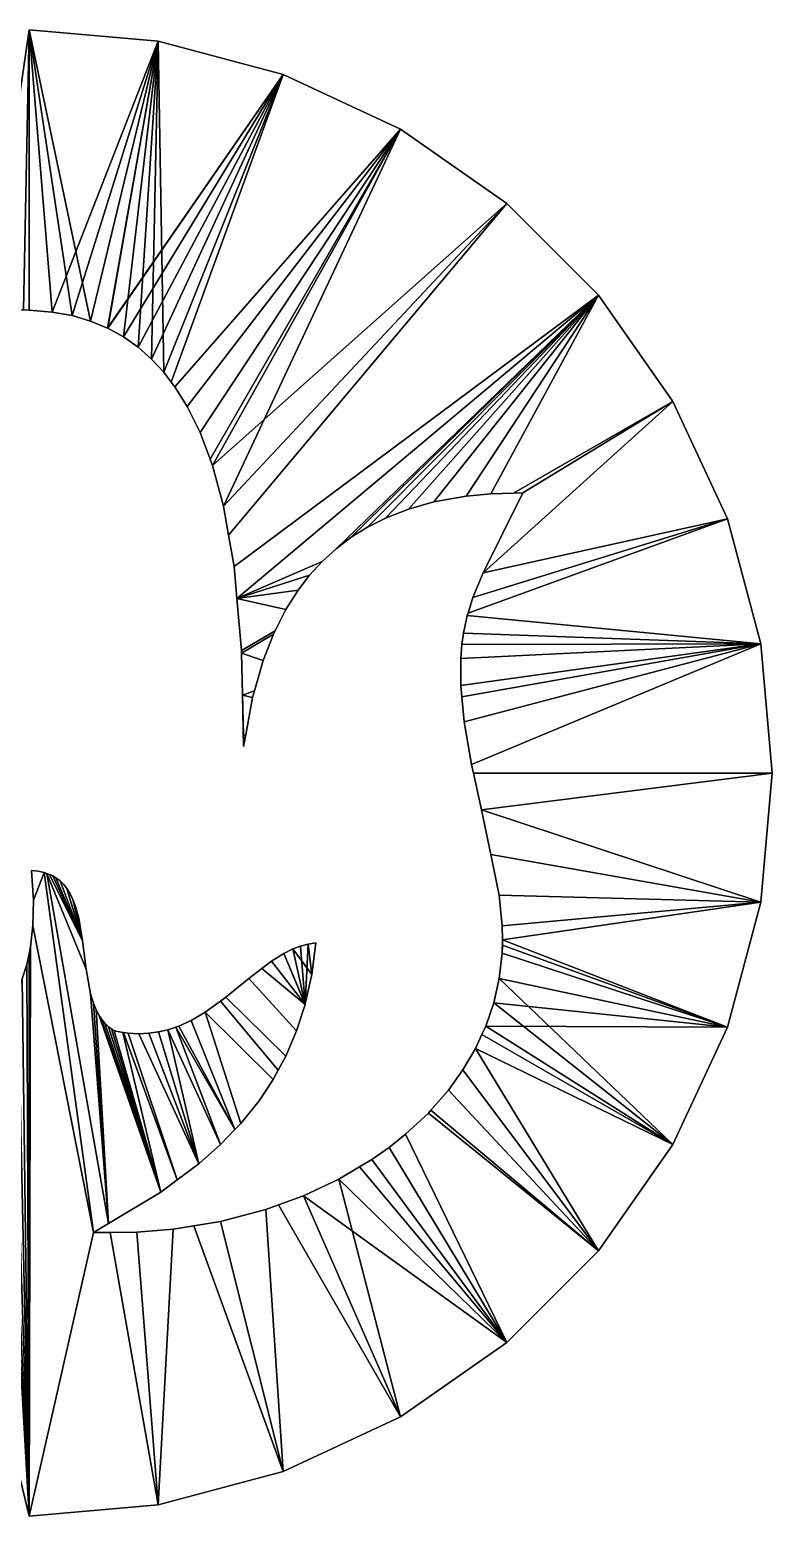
# Model space of a CAD drawing. Extents: x -1.8 to 1.8, y -1.8 to 1.8.
# Drawn here: x 0.002 to 1.8, y -1.8 to 1.8 of the extents above; entities that cross this region are included whole.
import ezdxf

# ---------------------------------------------------------------- set-up
doc = ezdxf.new("R2010")
doc.units = 0
doc.layers.add('CYLINDER_1', color=7, linetype='CONTINUOUS')
doc.layers.add('EXTRUDE_1', color=254, linetype='CONTINUOUS')

msp = doc.modelspace()

# ---------------------------------------------------------------- meshes
at = {"layer": 'CYLINDER_1'}
mesh = msp.add_polyface(dxfattribs=at)
corners = [(0.9, 1.5588, -0.2), (0.4386, 0.7597, -0.2), (0.4443, 0.7446, -0.2), (0.4711, 0.6458, -0.2), (1.157, 1.3789, 0.2), (0.4834, 0.5761, 0.2), (0.4711, 0.6458, 0.2), (0.6156, 1.6914, -0.2), (0.3446, 0.9467, -0.2), (0.3532, 0.9354, -0.2), (0.3832, 0.8875, -0.2), (0.3446, 0.9467, 0.2), (0.6156, 1.6914, 0.2), (0.9, 1.5588, 0.2), (0.3532, 0.9354, 0.2), (0.4386, 0.7597, 0.2), (0.4143, 0.8246, 0.2), (0.3832, 0.8875, 0.2), (0.3126, 1.7727, -0.2), (0.3263, 0.9705, -0.2), (0.19, 1.0776, -0.2), (0.1908, 1.0773, -0.2), (0.2291, 1.056, -0.2), (0.2644, 1.031, -0.2), (0.2968, 1.0024, -0.2), (0.3126, 1.7727, 0.2), (0.19, 1.0776, 0.2), (0.3263, 0.9705, 0.2), (0.1908, 1.0773, 0.2), (0.2968, 1.0024, 0.2), (0.2291, 1.056, 0.2), (0.2644, 1.031, 0.2), (0.1493, 1.0946, -0.2), (0, 1.8, -0.2), (0, 1.1205, -0.2), (0.0563, 1.1164, -0.2), (0.1045, 1.1077, -0.2), (0, 1.8, 0.2), (0.0563, 1.1164, 0.2), (0, 1.1205, 0.2), (0.1045, 1.1077, 0.2), (0.1493, 1.0946, 0.2), (-0.0131, 1.1215, -0.2), (-0.0992, 1.121, -0.2), (-0.0131, 1.1215, 0.2), (-0.0992, 1.121, 0.2)]
mesh.append_faces([[corners[k] for k in face] for face in [(0, 1, 2, 2), (0, 2, 3, 3), (4, 5, 6, 6), (0, 7, 8, 9), (0, 9, 10, 10), (11, 12, 13, 14), (13, 15, 16, 16), (13, 16, 17, 17), (17, 14, 13, 13), (8, 7, 18, 19), (18, 20, 21, 21), (18, 21, 22, 22), (18, 22, 23, 23), (24, 19, 18, 18), (18, 23, 24, 24), (7, 12, 25, 18), (26, 25, 12, 12), (12, 11, 27, 27), (28, 26, 12, 12), (12, 27, 29, 29), (30, 28, 12, 12), (12, 29, 31, 31), (31, 30, 12, 12), (20, 18, 32, 32), (33, 34, 35, 18), (32, 18, 36, 36), (35, 36, 18, 18), (18, 25, 37, 33), (38, 39, 37, 37), (40, 38, 37, 37), (25, 26, 41, 37), (41, 40, 37, 37), (42, 34, 33, 33), (43, 42, 33, 33), (37, 39, 44, 44), (37, 44, 45, 45)]])
mesh = msp.add_polyface(dxfattribs=at)
corners = [(1.5588, 0.9, -0.2), (1.1734, 0.6775, -0.2), (1.1959, 0.6781, -0.2), (1.0999, 0.4846, -0.2), (1.6914, 0.6156, -0.2), (1.6914, 0.6156, 0.2), (1.5588, 0.9, 0.2), (1.1959, 0.6781, 0.2), (1.1734, 0.6775, 0.2), (1.0999, 0.4846, 0.2), (1.1185, 0.6759, -0.2), (1.3789, 1.157, -0.2), (1.0583, 0.6702, -0.2), (0.9803, 0.6563, -0.2), (0.9192, 0.6391, -0.2), (0.863, 0.6173, -0.2), (0.5035, 0.4225, -0.2), (0.71, 0.5126, -0.2), (0.7436, 0.5432, -0.2), (0.82, 0.5957, -0.2), (0.7802, 0.5709, -0.2), (1.3789, 1.157, 0.2), (1.1185, 0.6759, 0.2), (1.0583, 0.6702, 0.2), (0.9803, 0.6563, 0.2), (0.9192, 0.6391, 0.2), (0.863, 0.6173, 0.2), (0.7436, 0.5432, 0.2), (0.71, 0.5126, 0.2), (0.5035, 0.4225, 0.2), (0.82, 0.5957, 0.2), (0.7802, 0.5709, 0.2), (0.4967, 0.5001, -0.2), (1.157, 1.3789, -0.2), (0.4834, 0.5761, -0.2), (1.157, 1.3789, 0.2), (0.4834, 0.5761, 0.2), (0.4967, 0.5001, 0.2), (0.9, 1.5588, -0.2), (0.4711, 0.6458, -0.2), (0.9, 1.5588, 0.2), (0.4386, 0.7597, 0.2), (0.4443, 0.7446, 0.2), (0.4711, 0.6458, 0.2), (0.4143, 0.8246, -0.2), (0.4386, 0.7597, -0.2), (0.3832, 0.8875, -0.2), (0.6156, 1.6914, 0.2), (0.6156, 1.6914, -0.2)]
mesh.append_faces([[corners[k] for k in face] for face in [(0, 1, 2, 2), (0, 2, 3, 3), (4, 5, 6, 0), (7, 8, 6, 6), (9, 7, 6, 5), (10, 1, 0, 11), (12, 10, 11, 11), (13, 12, 11, 11), (14, 13, 11, 11), (15, 14, 11, 11), (16, 17, 18, 11), (19, 15, 11, 11), (20, 19, 11, 11), (18, 20, 11, 11), (0, 6, 21, 11), (21, 6, 8, 22), (21, 22, 23, 23), (21, 23, 24, 24), (21, 24, 25, 25), (21, 25, 26, 26), (27, 28, 29, 21), (21, 26, 30, 30), (21, 30, 31, 31), (21, 31, 27, 27), (16, 11, 32, 32), (33, 34, 32, 11), (11, 21, 35, 33), (36, 35, 21, 37), (21, 29, 37, 37), (34, 33, 38, 39), (33, 35, 40, 38), (41, 40, 35, 42), (43, 42, 35, 35), (44, 45, 38, 38), (46, 44, 38, 38), (38, 40, 47, 48)]])
mesh = msp.add_polyface(dxfattribs=at)
corners = [(1.7727, 0.3126, -0.2), (1.048, 0.1848, -0.2), (1.0536, 0.1236, -0.2), (1.0763, 0, -0.2), (1.8, 0, -0.2), (1.0717, 0.0206, -0.2), (1.8, 0, 0.2), (1.7727, 0.3126, 0.2), (1.0536, 0.1236, 0.2), (1.048, 0.1848, 0.2), (1.0763, 0, 0.2), (1.0717, 0.0206, 0.2), (1.0455, 0.2118, -0.2), (1.0632, 0.387, -0.2), (1.0614, 0.3811, -0.2), (1.6914, 0.6156, -0.2), (1.0484, 0.3111, -0.2), (1.0457, 0.2774, -0.2), (1.0522, 0.3384, -0.2), (1.6914, 0.6156, 0.2), (1.0455, 0.2118, 0.2), (1.0632, 0.387, 0.2), (1.0614, 0.3811, 0.2), (1.0522, 0.3384, 0.2), (1.0457, 0.2774, 0.2), (1.0484, 0.3111, 0.2), (1.075, 0.4248, -0.2), (1.5588, 0.9, -0.2), (1.0999, 0.4846, -0.2), (1.075, 0.4248, 0.2), (1.0999, 0.4846, 0.2), (0.5035, 0.4225, -0.2), (0.6795, 0.4791, -0.2), (0.71, 0.5126, -0.2), (1.7727, -0.3126, -0.2), (1.1183, -0.1972, -0.2), (1.1385, -0.2955, -0.2), (1.146, -0.3705, -0.2), (1.1468, -0.4037, -0.2), (1.1183, -0.1972, 0.2), (1.7727, -0.3126, 0.2), (1.1385, -0.2955, 0.2), (1.6914, -0.6156, 0.2), (1.1468, -0.4037, 0.2), (1.146, -0.3705, 0.2), (1.0962, -0.0892, -0.2), (1.0962, -0.0892, 0.2)]
mesh.append_faces([[corners[k] for k in face] for face in [(0, 1, 2, 2), (3, 4, 0, 5), (2, 5, 0, 0), (4, 6, 7, 0), (8, 9, 7, 7), (10, 11, 7, 6), (8, 7, 11, 11), (12, 1, 0, 0), (13, 14, 0, 15), (16, 17, 0, 0), (0, 14, 18, 18), (17, 12, 0, 0), (0, 18, 16, 16), (0, 7, 19, 15), (7, 9, 20, 20), (21, 19, 7, 22), (23, 22, 7, 7), (20, 24, 7, 7), (7, 24, 25, 25), (25, 23, 7, 7), (13, 15, 26, 26), (15, 27, 28, 26), (21, 29, 19, 19), (30, 19, 29, 29), (31, 32, 33, 33), (34, 35, 36, 36), (34, 36, 37, 37), (34, 37, 38, 38), (39, 40, 41, 41), (42, 43, 44, 40), (41, 40, 44, 44), (35, 34, 4, 45), (4, 3, 45, 45), (34, 40, 6, 4), (10, 6, 40, 46), (40, 39, 46, 46)]])
mesh = msp.add_polyface(dxfattribs=at)
corners = [(0.5249, 0.0925, -0.2), (0.5191, 0.0915, -0.2), (0.5197, 0.0645, -0.2), (0.5191, 0.0915, 0.2), (0.5249, 0.0925, 0.2), (0.5197, 0.0645, 0.2), (0.5171, 0.1882, -0.2), (0.5416, 0.1831, -0.2), (0.5461, 0.1988, -0.2), (0.5171, 0.1882, 0.2), (0.5416, 0.1831, 0.2), (0.5461, 0.1988, 0.2), (0.5149, 0.2906, -0.2), (0.5672, 0.2723, -0.2), (0.5922, 0.3365, -0.2), (0.596, 0.3441, -0.2), (0.5144, 0.297, -0.2), (0.5672, 0.2723, 0.2), (0.5149, 0.2906, 0.2), (0.5144, 0.297, 0.2), (0.596, 0.3441, 0.2), (0.5922, 0.3365, 0.2), (0.5035, 0.4225, -0.2), (0.6221, 0.396, -0.2), (0.6517, 0.4429, -0.2), (0.6795, 0.4791, -0.2), (0.5035, 0.4225, 0.2), (0.6221, 0.396, 0.2), (0.6517, 0.4429, 0.2), (0.6795, 0.4791, 0.2), (0.71, 0.5126, 0.2), (0.0222, -0.2377, -0.2), (0.0062, -0.2361, -0.2), (0.011, -0.3076, -0.2), (0.0367, -0.2409, -0.2), (0.011, -0.3076, 0.2), (0.0062, -0.2361, 0.2), (0.0222, -0.2377, 0.2), (0.0367, -0.2409, 0.2), (0.0577, -0.2493, -0.2), (0.0497, -0.2455, -0.2), (0.1298, -0.4068, -0.2), (0.1065, -0.3064, -0.2), (0.0987, -0.2907, -0.2), (0.0918, -0.2799, -0.2), (0.084, -0.2701, -0.2), (0.0751, -0.2614, -0.2), (0.1205, -0.3513, -0.2), (0.1129, -0.3235, -0.2), (0.065, -0.2537, -0.2), (0.1382, -0.4749, -0.2), (0.0429, -0.2431, -0.2), (0.065, -0.2537, 0.2), (0.0751, -0.2614, 0.2), (0.1298, -0.4068, 0.2), (0.084, -0.2701, 0.2), (0.0918, -0.2799, 0.2), (0.1065, -0.3064, 0.2), (0.1129, -0.3235, 0.2), (0.1205, -0.3513, 0.2), (0.0497, -0.2455, 0.2), (0.0577, -0.2493, 0.2), (0.0987, -0.2907, 0.2), (0.0429, -0.2431, 0.2), (0.1382, -0.4749, 0.2)]
mesh.append_faces([[corners[k] for k in face] for face in [(0, 1, 2, 2), (3, 4, 5, 5), (6, 1, 0, 7), (7, 8, 6, 6), (4, 3, 9, 10), (9, 11, 10, 10), (12, 6, 8, 13), (14, 15, 16, 12), (13, 14, 12, 12), (17, 11, 9, 18), (19, 20, 21, 18), (18, 21, 17, 17), (22, 16, 15, 23), (22, 23, 24, 24), (22, 24, 25, 25), (20, 19, 26, 27), (28, 27, 26, 26), (29, 28, 26, 26), (30, 29, 26, 26), (31, 32, 33, 34), (35, 36, 37, 38), (39, 40, 41, 41), (42, 43, 44, 41), (44, 45, 46, 41), (41, 47, 48, 42), (49, 39, 41, 41), (46, 49, 41, 41), (50, 41, 40, 51), (52, 53, 54, 54), (53, 55, 56, 54), (57, 58, 59, 54), (60, 61, 54, 54), (61, 52, 54, 54), (62, 57, 54, 56), (63, 60, 54, 64)]])
mesh = msp.add_polyface(dxfattribs=at)
corners = [(0, -1.8, -0.2), (0, -0.4378, -0.2), (-0.0055, -0.4641, -0.2), (-0.1691, -1.1002, 0.2), (-0.0986, -0.6184, 0.2), (-0.0827, -0.6047, 0.2), (0.1565, -1.1127, -0.2), (0.1924, -1.091, -0.2), (0.0429, -0.2431, -0.2), (0.0367, -0.2409, -0.2), (0.011, -0.3076, -0.2), (0.0095, -0.3693, -0.2), (0.0429, -0.2431, 0.2), (0.1924, -1.091, 0.2), (0.1565, -1.1127, 0.2), (0.0367, -0.2409, 0.2), (0, -1.8, 0.2), (0, -0.4378, 0.2), (0.0035, -0.4213, 0.2), (0.011, -0.3076, 0.2), (0.0095, -0.3693, 0.2), (0.3189, -1.0148, -0.2), (0.2269, -0.6281, -0.2), (0.2066, -0.6243, -0.2), (0.1994, -0.6197, -0.2), (0.1928, -0.6145, -0.2), (0.1838, -0.6059, -0.2), (0.1492, -0.5345, -0.2), (0.1382, -0.4749, -0.2), (0.1759, -0.5961, -0.2), (0.1689, -0.5854, -0.2), (0.156, -0.5571, -0.2), (0.1629, -0.5738, -0.2), (0.1838, -0.6059, 0.2), (0.1928, -0.6145, 0.2), (0.3189, -1.0148, 0.2), (0.1759, -0.5961, 0.2), (0.1382, -0.4749, 0.2), (0.1492, -0.5345, 0.2), (0.1689, -0.5854, 0.2), (0.156, -0.5571, 0.2), (0.2287, -0.6283, -0.2), (0.3586, -0.9853, -0.2), (0.2401, -0.6298, -0.2), (0.4114, -0.9461, -0.2), (0.4641, -0.8995, -0.2), (0.3553, -0.6154, -0.2), (0.3358, -0.622, -0.2), (0.3134, -0.6272, -0.2), (0.2656, -0.6313, -0.2), (0.29, -0.6303, -0.2), (0.3358, -0.622, 0.2), (0.3553, -0.6154, 0.2), (0.4987, -0.8637, 0.2), (0.4641, -0.8995, 0.2), (0.4114, -0.9461, 0.2), (0.3586, -0.9853, 0.2), (0.2401, -0.6298, 0.2), (0.2656, -0.6313, 0.2), (0.2287, -0.6283, 0.2), (0.3134, -0.6272, 0.2), (0.29, -0.6303, 0.2), (0.3625, -0.613, -0.2), (0.4987, -0.8637, -0.2), (0.393, -0.599, -0.2), (0.3625, -0.613, 0.2), (0.393, -0.599, 0.2)]
mesh.append_faces([[corners[k] for k in face] for face in [(0, 1, 2, 2), (3, 4, 5, 5), (6, 7, 8, 9), (6, 9, 10, 11), (12, 13, 14, 15), (16, 17, 18, 18), (19, 15, 14, 20), (21, 22, 23, 23), (21, 23, 24, 24), (21, 24, 25, 25), (21, 25, 26, 26), (27, 28, 8, 7), (21, 26, 29, 29), (21, 29, 30, 30), (31, 7, 32, 32), (33, 34, 35, 35), (36, 33, 35, 35), (37, 38, 13, 12), (39, 36, 35, 35), (13, 38, 40, 40), (41, 42, 43, 43), (44, 45, 46, 47), (44, 47, 48, 48), (49, 43, 42, 44), (44, 48, 50, 50), (44, 50, 49, 49), (51, 52, 53, 54), (55, 56, 57, 58), (56, 59, 57, 57), (60, 51, 54, 55), (61, 60, 55, 55), (58, 61, 55, 55), (62, 46, 63, 63), (64, 62, 63, 63), (53, 52, 65, 65), (53, 65, 66, 66)]])
mesh = msp.add_polyface(dxfattribs=at)
corners = [(0.5916, -0.7419, -0.2), (0.6038, -0.7195, -0.2), (0.4635, -0.5524, -0.2), (0.4266, -0.5792, -0.2), (0.557, -0.7941, -0.2), (0.5128, -0.8491, -0.2), (0.393, -0.599, -0.2), (0.4987, -0.8637, -0.2), (0.4266, -0.5792, 0.2), (0.4635, -0.5524, 0.2), (0.6038, -0.7195, 0.2), (0.5916, -0.7419, 0.2), (0.557, -0.7941, 0.2), (0.5128, -0.8491, 0.2), (0.4987, -0.8637, 0.2), (0.393, -0.599, 0.2), (0.6221, -0.6856, -0.2), (0.648, -0.6247, -0.2), (0.5321, -0.4976, -0.2), (0.4764, -0.5431, -0.2), (0.6684, -0.5609, -0.2), (0.564, -0.4732, -0.2), (0.6684, -0.5609, 0.2), (0.648, -0.6247, 0.2), (0.5321, -0.4976, 0.2), (0.564, -0.4732, 0.2), (0.4764, -0.5431, 0.2), (0.6221, -0.6856, 0.2), (1.5588, -0.9, -0.2), (1.0968, -0.6332, -0.2), (1.0812, -0.6671, -0.2), (0.587, -0.4556, -0.2), (0.6171, -0.437, -0.2), (0.6848, -0.488, -0.2), (0.695, -0.4114, -0.2), (0.6759, -0.4144, -0.2), (0.669, -0.559, -0.2), (0.6392, -0.4262, -0.2), (0.6573, -0.4194, -0.2), (0.587, -0.4556, 0.2), (0.6759, -0.4144, 0.2), (0.695, -0.4114, 0.2), (0.6848, -0.488, 0.2), (0.6392, -0.4262, 0.2), (0.6573, -0.4194, 0.2), (0.6171, -0.437, 0.2), (0.669, -0.559, 0.2), (1.6914, -0.6156, -0.2), (1.1061, -0.6129, -0.2), (1.1464, -0.4173, -0.2), (1.1458, -0.4364, -0.2), (1.1387, -0.4974, -0.2), (1.1254, -0.5562, -0.2), (1.1464, -0.4173, 0.2), (1.6914, -0.6156, 0.2), (1.1458, -0.4364, 0.2), (1.5588, -0.9, 0.2), (1.0968, -0.6332, 0.2), (1.1061, -0.6129, 0.2), (1.1254, -0.5562, 0.2), (1.1387, -0.4974, 0.2), (1.7727, -0.3126, -0.2), (1.1468, -0.4037, -0.2), (1.7727, -0.3126, 0.2), (1.1468, -0.4037, 0.2)]
mesh.append_faces([[corners[k] for k in face] for face in [(0, 1, 2, 3), (4, 0, 3, 5), (3, 6, 7, 5), (8, 9, 10, 11), (12, 13, 8, 11), (8, 13, 14, 15), (16, 17, 18, 19), (17, 20, 21, 18), (16, 19, 2, 1), (22, 23, 24, 25), (10, 9, 26, 27), (26, 24, 23, 27), (28, 29, 30, 30), (31, 21, 20, 32), (33, 34, 35, 36), (37, 32, 20, 20), (35, 38, 36, 36), (38, 37, 20, 36), (22, 25, 39, 39), (40, 41, 42, 42), (43, 44, 40, 42), (22, 39, 45, 46), (45, 43, 42, 46), (29, 28, 47, 48), (47, 49, 50, 50), (47, 50, 51, 51), (47, 51, 52, 52), (47, 52, 48, 48), (53, 54, 55, 55), (56, 57, 58, 58), (56, 58, 59, 59), (55, 54, 56, 60), (56, 59, 60, 60), (49, 47, 61, 62), (47, 54, 63, 61), (54, 53, 64, 64)]])
mesh = msp.add_polyface(dxfattribs=at)
corners = [(0, -1.8, -0.2), (-0.0055, -0.4641, -0.2), (-0.0162, -0.4983, -0.2), (-0.0827, -0.6047, -0.2), (-0.0986, -0.6184, -0.2), (-0.1691, -1.1002, -0.2), (-0.0271, -0.525, -0.2), (-0.0681, -0.5895, -0.2), (-0.04, -0.5499, -0.2), (-0.0548, -0.5727, -0.2), (-0.0055, -0.4641, 0.2), (0, -0.4378, 0.2), (0, -1.8, 0.2), (-0.0162, -0.4983, 0.2), (-0.0271, -0.525, 0.2), (-0.1691, -1.1002, 0.2), (-0.0827, -0.6047, 0.2), (-0.0681, -0.5895, 0.2), (-0.04, -0.5499, 0.2), (-0.0548, -0.5727, 0.2), (0.3126, -1.7727, -0.2), (0.1962, -1.1125, -0.2), (0.1565, -1.1127, -0.2), (0.0035, -0.4213, -0.2), (0, -0.4378, -0.2), (0.0095, -0.3693, -0.2), (0.3126, -1.7727, 0.2), (0.1962, -1.1125, 0.2), (0.1565, -1.1127, 0.2), (0.0035, -0.4213, 0.2), (0.0095, -0.3693, 0.2), (0.2613, -1.1122, -0.2), (0.6156, -1.6914, -0.2), (0.3992, -1.0968, -0.2), (0.3495, -1.105, -0.2), (0.3189, -1.0148, -0.2), (0.3586, -0.9853, -0.2), (0.2287, -0.6283, -0.2), (0.2269, -0.6281, -0.2), (0.156, -0.5571, -0.2), (0.1492, -0.5345, -0.2), (0.1924, -1.091, -0.2), (0.1689, -0.5854, -0.2), (0.1629, -0.5738, -0.2), (0.6156, -1.6914, 0.2), (0.3495, -1.105, 0.2), (0.3992, -1.0968, 0.2), (0.2613, -1.1122, 0.2), (0.2287, -0.6283, 0.2), (0.3586, -0.9853, 0.2), (0.3189, -1.0148, 0.2), (0.2269, -0.6281, 0.2), (0.1924, -1.091, 0.2), (0.1629, -0.5738, 0.2), (0.1689, -0.5854, 0.2), (0.2066, -0.6243, 0.2), (0.1994, -0.6197, 0.2), (0.1928, -0.6145, 0.2), (0.156, -0.5571, 0.2)]
mesh.append_faces([[corners[k] for k in face] for face in [(0, 1, 2, 2), (3, 4, 5, 5), (0, 2, 6, 6), (7, 3, 5, 0), (0, 6, 8, 8), (0, 8, 9, 9), (9, 7, 0, 0), (10, 11, 12, 12), (13, 10, 12, 12), (14, 13, 12, 12), (15, 16, 17, 12), (18, 14, 12, 12), (19, 18, 12, 12), (17, 19, 12, 12), (0, 20, 21, 22), (23, 24, 0, 0), (25, 23, 0, 22), (0, 12, 26, 20), (27, 26, 12, 28), (28, 12, 29, 30), (21, 20, 31, 31), (32, 33, 34, 20), (20, 34, 31, 31), (35, 36, 37, 38), (39, 40, 41, 41), (35, 42, 43, 41), (44, 26, 45, 46), (47, 45, 26, 26), (47, 26, 27, 27), (48, 49, 50, 51), (50, 52, 53, 54), (55, 51, 50, 50), (56, 55, 50, 50), (57, 56, 50, 50), (58, 53, 52, 52)]])
mesh = msp.add_polyface(dxfattribs=at)
corners = [(0.3126, -1.7727, -0.2), (0.3126, -1.7727, 0.2), (0.6156, -1.6914, 0.2), (0.6156, -1.6914, -0.2), (0.9, -1.5588, -0.2), (0.6039, -1.046, -0.2), (0.5736, -1.0571, -0.2), (0.464, -1.0861, -0.2), (0.3992, -1.0968, -0.2), (0.4987, -0.8637, -0.2), (0.3553, -0.6154, -0.2), (0.4641, -0.8995, -0.2), (0.9, -1.5588, 0.2), (0.3992, -1.0968, 0.2), (0.464, -1.0861, 0.2), (0.5736, -1.0571, 0.2), (0.6039, -1.046, 0.2), (0.6647, -1.0238, -0.2), (1.157, -1.3789, -0.2), (0.8004, -0.9538, -0.2), (0.7504, -0.9834, -0.2), (1.157, -1.3789, 0.2), (0.7504, -0.9834, 0.2), (0.8004, -0.9538, 0.2), (0.6647, -1.0238, 0.2), (1.3789, -1.157, -0.2), (0.9732, -0.8166, -0.2), (0.9671, -0.8236, -0.2), (0.8299, -0.9363, -0.2), (0.9121, -0.8748, -0.2), (0.8722, -0.9066, -0.2), (1.3789, -1.157, 0.2), (0.9671, -0.8236, 0.2), (0.9732, -0.8166, 0.2), (0.9121, -0.8748, 0.2), (0.8299, -0.9363, 0.2), (0.8722, -0.9066, 0.2), (1.0157, -0.7681, -0.2), (1.051, -0.7189, -0.2), (1.5588, -0.9, -0.2), (1.0812, -0.6671, -0.2), (1.5588, -0.9, 0.2), (1.0157, -0.7681, 0.2), (1.051, -0.7189, 0.2), (1.0812, -0.6671, 0.2), (1.0968, -0.6332, 0.2), (1.6914, -0.6156, 0.2), (1.6914, -0.6156, -0.2)]
mesh.append_faces([[corners[k] for k in face] for face in [(0, 1, 2, 3), (3, 4, 5, 6), (7, 8, 3, 3), (6, 7, 3, 3), (9, 10, 11, 11), (3, 2, 12, 4), (2, 13, 14, 14), (2, 14, 15, 15), (15, 16, 12, 2), (5, 4, 17, 17), (18, 19, 20, 4), (4, 20, 17, 17), (4, 12, 21, 18), (22, 23, 21, 21), (24, 22, 21, 21), (24, 21, 12, 16), (25, 26, 27, 27), (19, 18, 28, 28), (25, 27, 29, 18), (28, 18, 30, 30), (29, 30, 18, 18), (18, 21, 31, 25), (32, 33, 31, 31), (31, 21, 34, 32), (21, 23, 35, 35), (36, 34, 21, 21), (35, 36, 21, 21), (37, 26, 25, 25), (38, 37, 25, 25), (39, 40, 38, 25), (25, 31, 41, 39), (31, 33, 42, 42), (31, 42, 43, 43), (44, 45, 41, 31), (43, 44, 31, 31), (39, 41, 46, 47)]])
at = {"layer": 'EXTRUDE_1'}
mesh = msp.add_polyface(dxfattribs=at)
corners = [(0.5922, 0.3365, -0.2), (0.5922, 0.3365, 0.2), (0.596, 0.3441, 0.2), (0.6221, 0.396, -0.2), (0.596, 0.3441, -0.2), (0.6221, 0.396, 0.2), (0.6517, 0.4429, 0.2), (0.6517, 0.4429, -0.2), (0.6795, 0.4791, 0.2), (0.6795, 0.4791, -0.2), (0.71, 0.5126, 0.2), (0.71, 0.5126, -0.2), (0.7436, 0.5432, 0.2), (0.7436, 0.5432, -0.2), (0.7802, 0.5709, 0.2), (0.7802, 0.5709, -0.2), (0.82, 0.5957, 0.2), (0.82, 0.5957, -0.2), (0.863, 0.6173, 0.2), (0.863, 0.6173, -0.2), (0.9192, 0.6391, 0.2), (0.9192, 0.6391, -0.2), (0.9803, 0.6563, 0.2), (0.9803, 0.6563, -0.2), (1.0583, 0.6702, 0.2), (1.0583, 0.6702, -0.2), (1.1185, 0.6759, 0.2), (1.1185, 0.6759, -0.2), (1.1734, 0.6775, 0.2), (1.1734, 0.6775, -0.2), (1.1959, 0.6781, -0.2), (1.1959, 0.6781, 0.2), (1.0999, 0.4846, 0.2), (1.0999, 0.4846, -0.2), (1.075, 0.4248, 0.2), (1.075, 0.4248, -0.2), (1.0632, 0.387, -0.2), (1.0632, 0.387, 0.2), (1.0614, 0.3811, 0.2), (1.0614, 0.3811, -0.2), (1.0522, 0.3384, 0.2), (1.0522, 0.3384, -0.2), (-0.0992, 1.121, -0.2), (-0.1962, 1.1129, -0.2), (-0.0992, 1.121, 0.2), (-0.0131, 1.1215, 0.2), (-0.0131, 1.1215, -0.2), (0, 1.1205, 0.2), (0.0563, 1.1164, -0.2), (0, 1.1205, -0.2), (0.0563, 1.1164, 0.2), (0.1045, 1.1077, 0.2), (0.1045, 1.1077, -0.2), (0.1493, 1.0946, 0.2), (0.1493, 1.0946, -0.2), (0.19, 1.0776, 0.2), (0.1908, 1.0773, -0.2), (0.19, 1.0776, -0.2), (0.1908, 1.0773, 0.2), (0.2291, 1.056, 0.2), (0.2291, 1.056, -0.2), (0.2644, 1.031, 0.2), (0.2644, 1.031, -0.2), (0.2968, 1.0024, 0.2), (0.2968, 1.0024, -0.2), (0.3263, 0.9705, 0.2), (0.3263, 0.9705, -0.2), (0.3446, 0.9467, -0.2), (0.3446, 0.9467, 0.2), (0.3532, 0.9354, 0.2), (0.3532, 0.9354, -0.2), (0.3832, 0.8875, 0.2), (0.3832, 0.8875, -0.2), (0.4143, 0.8246, 0.2), (0.4143, 0.8246, -0.2), (0.4443, 0.7446, 0.2), (0.4443, 0.7446, -0.2), (0.4386, 0.7597, -0.2), (0.4386, 0.7597, 0.2), (0.4711, 0.6458, 0.2), (0.4711, 0.6458, -0.2), (0.4967, 0.5001, 0.2), (0.4967, 0.5001, -0.2), (0.4834, 0.5761, -0.2), (0.4834, 0.5761, 0.2), (0.5035, 0.4225, 0.2), (0.5035, 0.4225, -0.2), (0.5144, 0.297, -0.2)]
mesh.append_faces([[corners[k] for k in face] for face in [(0, 1, 2, 2), (3, 4, 5, 5), (0, 2, 5, 4), (3, 5, 6, 7), (7, 6, 8, 9), (9, 8, 10, 11), (11, 10, 12, 13), (13, 12, 14, 15), (15, 14, 16, 17), (17, 16, 18, 19), (19, 18, 20, 21), (21, 20, 22, 23), (23, 22, 24, 25), (25, 24, 26, 27), (26, 28, 29, 27), (30, 29, 28, 31), (32, 33, 30, 31), (34, 35, 33, 32), (36, 35, 34, 37), (37, 38, 39, 36), (40, 41, 39, 38), (42, 43, 44, 44), (42, 44, 45, 46), (45, 47, 46, 46), (48, 49, 50, 50), (46, 47, 50, 49), (48, 50, 51, 52), (52, 51, 53, 54), (53, 55, 54, 54), (56, 57, 58, 58), (58, 57, 54, 55), (56, 58, 59, 60), (60, 59, 61, 62), (62, 61, 63, 64), (65, 66, 64, 63), (67, 66, 65, 68), (68, 69, 70, 67), (71, 72, 70, 69), (73, 74, 72, 71), (75, 76, 77, 77), (73, 78, 74, 74), (75, 77, 74, 78), (79, 80, 76, 75), (81, 82, 83, 84), (79, 84, 83, 80), (81, 85, 86, 82), (87, 86, 85, 85)]])
mesh = msp.add_polyface(dxfattribs=at)
corners = [(0.5249, 0.0925, 0.2), (0.5416, 0.1831, 0.2), (0.5416, 0.1831, -0.2), (0.5249, 0.0925, -0.2), (0.5197, 0.0645, -0.2), (0.5197, 0.0645, 0.2), (0.5461, 0.1988, 0.2), (0.5461, 0.1988, -0.2), (0.5672, 0.2723, -0.2), (0.5672, 0.2723, 0.2), (0.5922, 0.3365, 0.2), (0.5922, 0.3365, -0.2), (1.0484, 0.3111, 0.2), (1.0484, 0.3111, -0.2), (1.0522, 0.3384, -0.2), (1.0522, 0.3384, 0.2), (1.0457, 0.2774, 0.2), (1.0457, 0.2774, -0.2), (1.0455, 0.2118, 0.2), (1.0455, 0.2118, -0.2), (1.048, 0.1848, -0.2), (1.048, 0.1848, 0.2), (1.0536, 0.1236, 0.2), (1.0536, 0.1236, -0.2), (1.0717, 0.0206, 0.2), (1.0717, 0.0206, -0.2), (1.0962, -0.0892, 0.2), (1.0962, -0.0892, -0.2), (1.0763, 0, 0.2), (1.0763, 0, -0.2), (1.1385, -0.2955, 0.2), (1.1385, -0.2955, -0.2), (1.1183, -0.1972, -0.2), (1.1183, -0.1972, 0.2), (1.146, -0.3705, 0.2), (1.146, -0.3705, -0.2), (1.1468, -0.4037, 0.2), (1.1468, -0.4037, -0.2), (1.1464, -0.4173, 0.2), (1.1458, -0.4364, -0.2), (0.695, -0.4114, -0.2), (0.695, -0.4114, 0.2), (0.6759, -0.4144, 0.2), (0.6759, -0.4144, -0.2), (0.6573, -0.4194, 0.2), (0.6573, -0.4194, -0.2), (0.1298, -0.4068, -0.2), (0.1298, -0.4068, 0.2), (0.1205, -0.3513, 0.2), (0.1205, -0.3513, -0.2), (0.1129, -0.3235, 0.2), (0.1129, -0.3235, -0.2), (0.1065, -0.3064, 0.2), (0.1065, -0.3064, -0.2), (0.0987, -0.2907, 0.2), (0.0987, -0.2907, -0.2), (0.0918, -0.2799, 0.2), (0.0918, -0.2799, -0.2), (0.084, -0.2701, 0.2), (0.084, -0.2701, -0.2), (0.0751, -0.2614, 0.2), (0.0751, -0.2614, -0.2), (0.065, -0.2537, 0.2), (0.065, -0.2537, -0.2), (0.0577, -0.2493, 0.2), (0.0577, -0.2493, -0.2), (0.0497, -0.2455, 0.2), (0.0497, -0.2455, -0.2), (0.0429, -0.2431, 0.2), (0.0367, -0.2409, -0.2), (0.0429, -0.2431, -0.2), (0.0367, -0.2409, 0.2), (0.0222, -0.2377, 0.2), (0.0222, -0.2377, -0.2), (0.0062, -0.2361, 0.2), (0.0062, -0.2361, -0.2), (0.011, -0.3076, 0.2), (0.011, -0.3076, -0.2), (0.0095, -0.3693, 0.2), (0.0095, -0.3693, -0.2), (0.0035, -0.4213, 0.2), (0.0035, -0.4213, -0.2), (0.5149, 0.2906, 0.2), (0.5149, 0.2906, -0.2), (0.5144, 0.297, 0.2), (0.5144, 0.297, -0.2), (0.5035, 0.4225, 0.2), (0.5191, 0.0915, 0.2), (0.5171, 0.1882, 0.2), (0.5191, 0.0915, -0.2), (0.5171, 0.1882, -0.2)]
mesh.append_faces([[corners[k] for k in face] for face in [(0, 1, 2, 3), (3, 4, 5, 0), (1, 6, 7, 2), (8, 7, 6, 9), (8, 9, 10, 11), (12, 13, 14, 15), (16, 17, 13, 12), (18, 19, 17, 16), (20, 19, 18, 21), (21, 22, 23, 20), (24, 25, 23, 22), (26, 27, 28, 28), (24, 28, 27, 29), (25, 24, 29, 29), (30, 31, 32, 33), (32, 27, 26, 33), (34, 35, 31, 30), (36, 37, 35, 34), (38, 39, 37, 36), (40, 41, 42, 43), (43, 42, 44, 45), (46, 47, 48, 49), (49, 48, 50, 51), (51, 50, 52, 53), (53, 52, 54, 55), (55, 54, 56, 57), (57, 56, 58, 59), (59, 58, 60, 61), (61, 60, 62, 63), (63, 62, 64, 65), (65, 64, 66, 67), (66, 68, 67, 67), (69, 70, 71, 71), (67, 68, 71, 70), (69, 71, 72, 73), (73, 72, 74, 75), (76, 77, 75, 74), (78, 79, 77, 76), (80, 81, 79, 78), (82, 83, 84, 84), (84, 83, 85, 86), (5, 4, 87, 87), (82, 88, 4, 89), (89, 90, 82, 82), (87, 4, 88, 88), (83, 82, 90, 90)]])
mesh = msp.add_polyface(dxfattribs=at)
corners = [(0.3495, -1.105, -0.2), (0.3992, -1.0968, -0.2), (0.464, -1.0861, 0.2), (0.3992, -1.0968, 0.2), (0.3495, -1.105, 0.2), (0.2613, -1.1122, 0.2), (0.2613, -1.1122, -0.2), (0.1962, -1.1125, 0.2), (0.1565, -1.1127, -0.2), (0.1962, -1.1125, -0.2), (0.1565, -1.1127, 0.2), (0.1924, -1.091, 0.2), (0.3189, -1.0148, -0.2), (0.1924, -1.091, -0.2), (0.3189, -1.0148, 0.2), (0.3586, -0.9853, 0.2), (0.3586, -0.9853, -0.2), (0.4114, -0.9461, -0.2), (0.4114, -0.9461, 0.2), (0.393, -0.599, -0.2), (0.393, -0.599, 0.2), (0.3625, -0.613, 0.2), (0.3625, -0.613, -0.2), (0.3553, -0.6154, 0.2), (0.3358, -0.622, -0.2), (0.3553, -0.6154, -0.2), (0.3358, -0.622, 0.2), (0.3134, -0.6272, 0.2), (0.3134, -0.6272, -0.2), (0.29, -0.6303, 0.2), (0.29, -0.6303, -0.2), (0.2656, -0.6313, 0.2), (0.2656, -0.6313, -0.2), (0.2401, -0.6298, 0.2), (0.2401, -0.6298, -0.2), (0.2287, -0.6283, 0.2), (0.2269, -0.6281, -0.2), (0.2287, -0.6283, -0.2), (0.2269, -0.6281, 0.2), (0.2066, -0.6243, 0.2), (0.2066, -0.6243, -0.2), (0.1994, -0.6197, 0.2), (0.1994, -0.6197, -0.2), (0.1928, -0.6145, 0.2), (0.1928, -0.6145, -0.2), (0.1838, -0.6059, 0.2), (0.1838, -0.6059, -0.2), (0.1759, -0.5961, 0.2), (0.1759, -0.5961, -0.2), (0.1689, -0.5854, 0.2), (0.1689, -0.5854, -0.2), (0.1629, -0.5738, 0.2), (0.1629, -0.5738, -0.2), (0.156, -0.5571, 0.2), (0.156, -0.5571, -0.2), (0.1492, -0.5345, 0.2), (0.1492, -0.5345, -0.2), (0.1382, -0.4749, 0.2), (0.1382, -0.4749, -0.2), (0.1298, -0.4068, 0.2), (0.1298, -0.4068, -0.2), (-0.0055, -0.4641, 0.2), (-0.0055, -0.4641, -0.2), (0, -0.4378, -0.2), (0.0035, -0.4213, 0.2), (0, -0.4378, 0.2), (0.0035, -0.4213, -0.2), (-0.0162, -0.4983, 0.2), (-0.0162, -0.4983, -0.2), (-0.0271, -0.525, 0.2), (-0.0271, -0.525, -0.2), (-0.04, -0.5499, 0.2), (-0.04, -0.5499, -0.2), (-0.0548, -0.5727, 0.2), (-0.0548, -0.5727, -0.2), (-0.0681, -0.5895, 0.2), (-0.0681, -0.5895, -0.2), (-0.0827, -0.6047, 0.2), (-0.0827, -0.6047, -0.2), (-0.0986, -0.6184, 0.2), (-0.0986, -0.6184, -0.2), (-0.1158, -0.6305, -0.2), (-0.1105, -0.6268, -0.2), (-0.1105, -0.6268, 0.2), (-0.1158, -0.6305, 0.2)]
mesh.append_faces([[corners[k] for k in face] for face in [(0, 1, 2, 3), (0, 3, 4, 4), (0, 4, 5, 6), (5, 7, 6, 6), (8, 9, 10, 10), (10, 9, 6, 7), (10, 11, 12, 13), (11, 14, 12, 12), (13, 8, 10, 10), (14, 15, 16, 12), (17, 16, 15, 18), (19, 20, 21, 22), (21, 23, 22, 22), (24, 25, 26, 26), (25, 22, 23, 26), (24, 26, 27, 28), (28, 27, 29, 30), (30, 29, 31, 32), (32, 31, 33, 34), (33, 35, 34, 34), (36, 37, 38, 38), (34, 35, 38, 37), (36, 38, 39, 40), (40, 39, 41, 42), (42, 41, 43, 44), (44, 43, 45, 46), (46, 45, 47, 48), (48, 47, 49, 50), (50, 49, 51, 52), (52, 51, 53, 54), (54, 53, 55, 56), (56, 55, 57, 58), (58, 57, 59, 60), (61, 62, 63, 63), (64, 65, 66, 66), (66, 65, 61, 63), (67, 68, 62, 61), (69, 70, 68, 67), (71, 72, 70, 69), (73, 74, 72, 71), (75, 76, 74, 73), (77, 78, 76, 75), (78, 77, 79, 80), (81, 82, 79, 83), (82, 80, 79, 79), (81, 83, 84, 84)]])
mesh = msp.add_polyface(dxfattribs=at)
corners = [(1.1458, -0.4364, 0.2), (1.1458, -0.4364, -0.2), (1.1464, -0.4173, 0.2), (1.1464, -0.4173, -0.2), (1.1468, -0.4037, -0.2), (1.1387, -0.4974, 0.2), (1.1387, -0.4974, -0.2), (1.1254, -0.5562, 0.2), (1.1254, -0.5562, -0.2), (1.1061, -0.6129, 0.2), (1.1061, -0.6129, -0.2), (1.0968, -0.6332, -0.2), (1.0968, -0.6332, 0.2), (1.0812, -0.6671, 0.2), (1.0812, -0.6671, -0.2), (1.051, -0.7189, 0.2), (1.051, -0.7189, -0.2), (1.0157, -0.7681, 0.2), (1.0157, -0.7681, -0.2), (0.9671, -0.8236, -0.2), (0.9732, -0.8166, -0.2), (0.9732, -0.8166, 0.2), (0.9671, -0.8236, 0.2), (0.9121, -0.8748, 0.2), (0.9121, -0.8748, -0.2), (0.8722, -0.9066, 0.2), (0.8722, -0.9066, -0.2), (0.8299, -0.9363, 0.2), (0.8299, -0.9363, -0.2), (0.8004, -0.9538, 0.2), (0.8004, -0.9538, -0.2), (0.7504, -0.9834, -0.2), (0.7504, -0.9834, 0.2), (0.6647, -1.0238, 0.2), (0.6647, -1.0238, -0.2), (0.6039, -1.046, 0.2), (0.5736, -1.0571, -0.2), (0.6039, -1.046, -0.2), (0.5736, -1.0571, 0.2), (0.464, -1.0861, 0.2), (0.464, -1.0861, -0.2), (0.3992, -1.0968, -0.2), (0.4114, -0.9461, -0.2), (0.4114, -0.9461, 0.2), (0.4641, -0.8995, 0.2), (0.4641, -0.8995, -0.2), (0.4987, -0.8637, 0.2), (0.4987, -0.8637, -0.2), (0.5128, -0.8491, 0.2), (0.5128, -0.8491, -0.2), (0.557, -0.7941, 0.2), (0.557, -0.7941, -0.2), (0.5916, -0.7419, 0.2), (0.5916, -0.7419, -0.2), (0.6038, -0.7195, 0.2), (0.6038, -0.7195, -0.2), (0.6221, -0.6856, 0.2), (0.6221, -0.6856, -0.2), (0.648, -0.6247, 0.2), (0.648, -0.6247, -0.2), (0.6684, -0.5609, -0.2), (0.669, -0.559, -0.2), (0.6684, -0.5609, 0.2), (0.669, -0.559, 0.2), (0.6848, -0.488, 0.2), (0.6848, -0.488, -0.2), (0.695, -0.4114, 0.2), (0.695, -0.4114, -0.2), (0.6573, -0.4194, -0.2), (0.6573, -0.4194, 0.2), (0.6392, -0.4262, 0.2), (0.6392, -0.4262, -0.2), (0.6171, -0.437, 0.2), (0.6171, -0.437, -0.2), (0.587, -0.4556, 0.2), (0.587, -0.4556, -0.2), (0.564, -0.4732, 0.2), (0.5321, -0.4976, -0.2), (0.564, -0.4732, -0.2), (0.5321, -0.4976, 0.2), (0.4764, -0.5431, 0.2), (0.4764, -0.5431, -0.2), (0.4635, -0.5524, 0.2), (0.4266, -0.5792, -0.2), (0.4635, -0.5524, -0.2), (0.4266, -0.5792, 0.2), (0.393, -0.599, 0.2), (0.393, -0.599, -0.2)]
mesh.append_faces([[corners[k] for k in face] for face in [(0, 1, 2, 2), (3, 4, 1, 1), (5, 6, 1, 0), (7, 8, 6, 5), (9, 10, 8, 7), (11, 10, 9, 12), (12, 13, 14, 11), (15, 16, 14, 13), (17, 18, 16, 15), (19, 20, 21, 22), (17, 21, 20, 18), (19, 22, 23, 24), (24, 23, 25, 26), (26, 25, 27, 28), (27, 29, 30, 28), (31, 30, 29, 32), (31, 32, 33, 34), (33, 35, 34, 34), (36, 37, 38, 38), (34, 35, 38, 37), (36, 38, 39, 40), (41, 40, 39, 39), (42, 43, 44, 45), (45, 44, 46, 47), (46, 48, 49, 47), (49, 48, 50, 51), (51, 50, 52, 53), (53, 52, 54, 55), (54, 56, 57, 55), (57, 56, 58, 59), (59, 58, 60, 60), (61, 60, 58, 62), (63, 61, 62, 62), (61, 63, 64, 65), (65, 64, 66, 67), (68, 69, 70, 71), (71, 70, 72, 73), (73, 72, 74, 75), (74, 76, 75, 75), (77, 78, 79, 79), (75, 76, 79, 78), (77, 79, 80, 81), (80, 82, 83, 84), (82, 85, 83, 83), (84, 81, 80, 80), (83, 85, 86, 87)]])

doc.saveas('drawing.dxf')
